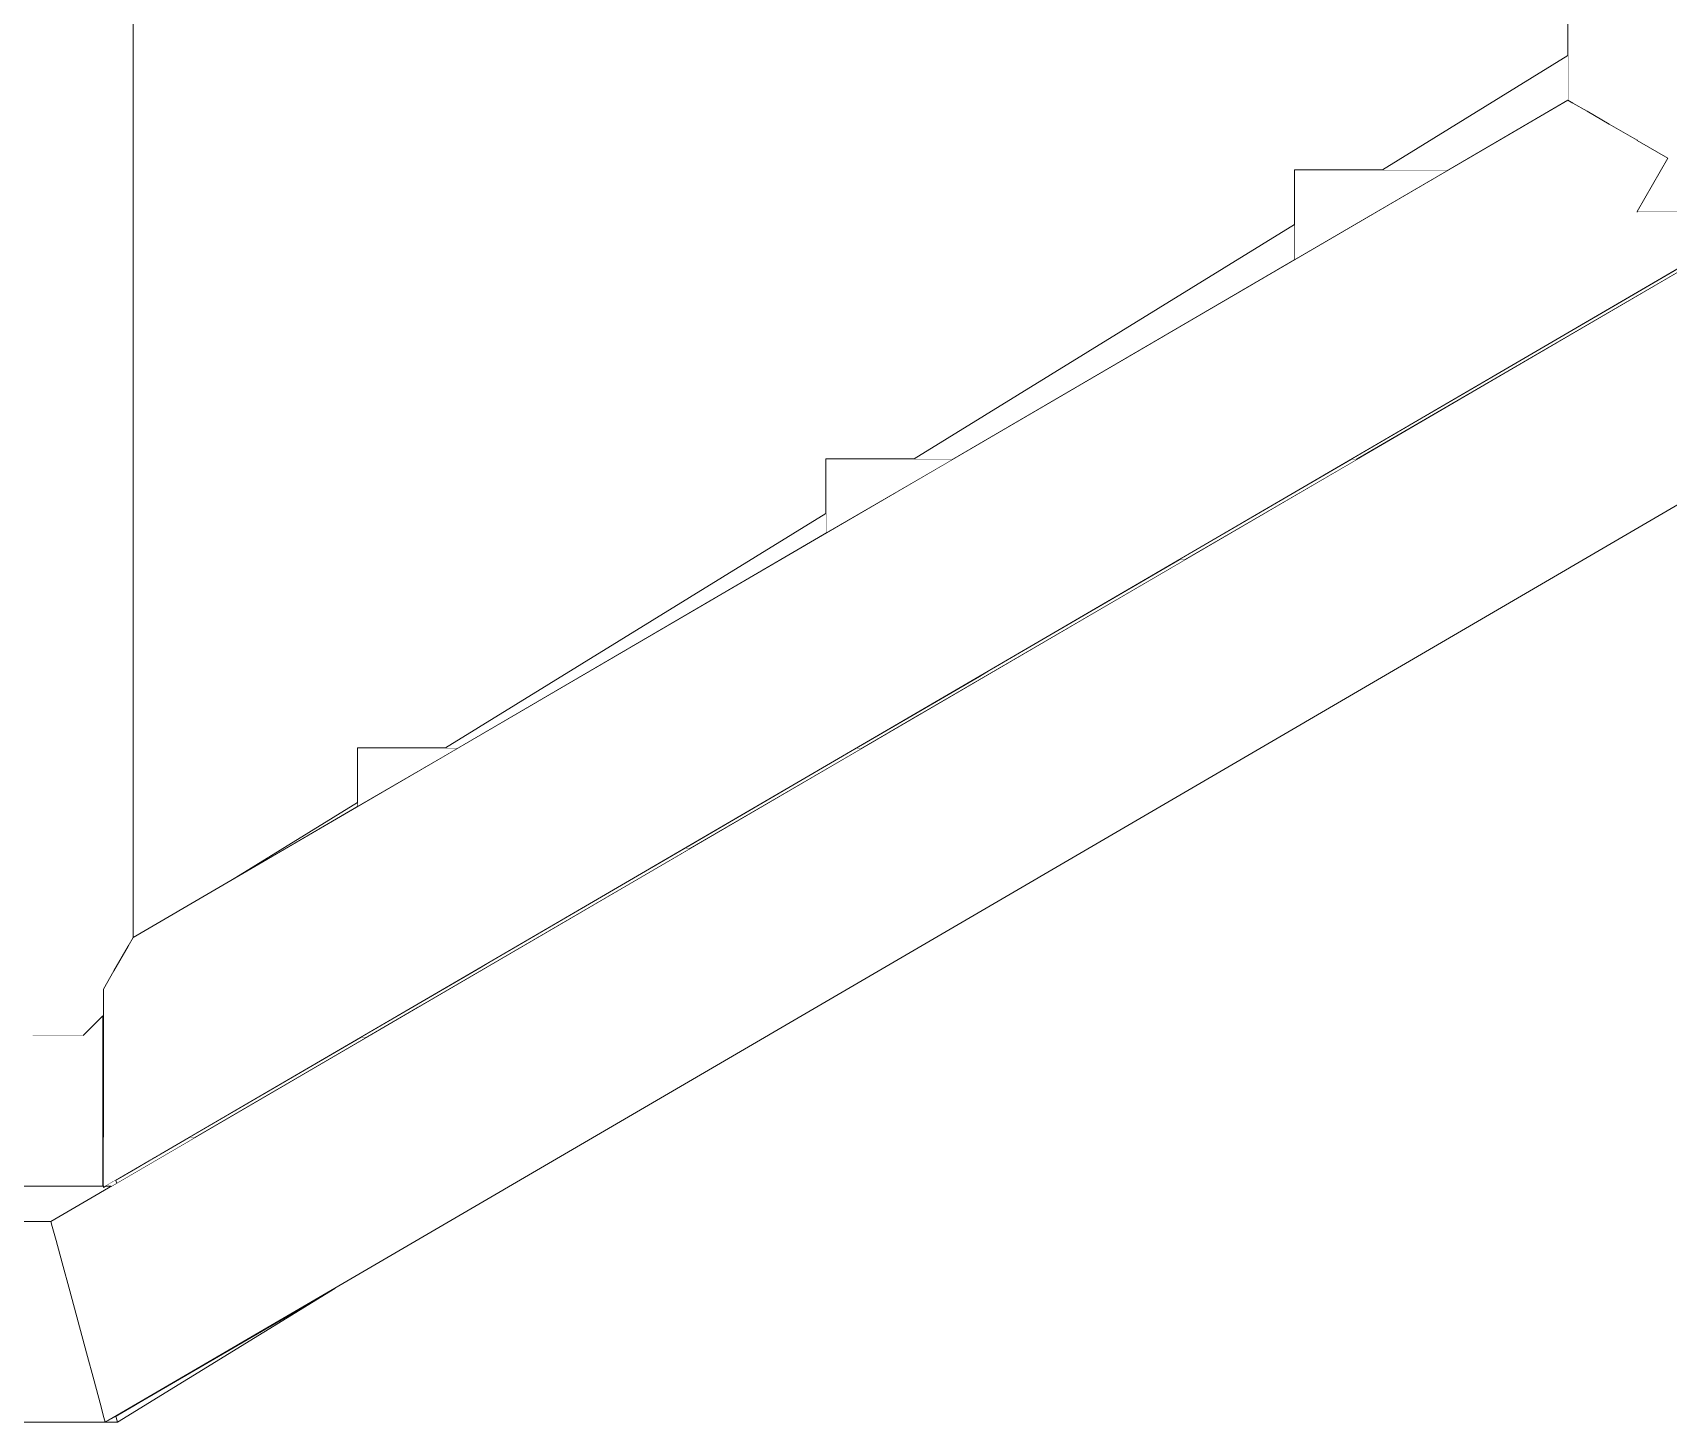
# Model space of a CAD drawing. Header units: millimetres. Extents: x -71878 to 121433, y -67383 to 83273.
# Drawn here: x 12819 to 13796, y -64071 to -63241 of the extents above; entities that cross this region are included whole.
import ezdxf

# ---------------------------------------------------------------- set-up
doc = ezdxf.new("R2010")
doc.units = ezdxf.units.MM
doc.header["$MEASUREMENT"] = 0
doc.set_wipeout_variables(frame=1)
doc.linetypes.add('Wipeout_Contour', pattern=[1000, 0, -1000])
for name, color, linetype in [('COLUMNAS', 7, 'Continuous'), ('Gradas', 7, 'Continuous'), ('Vigas', 7, 'Continuous')]:
    doc.layers.add(name, color=color, linetype=linetype)
for name, color, linetype, lineweight, true_color in [('COLUMNAS_Pluma_Nº__23', 7, 'Continuous', 5, 0x646464), ('Gradas_Pluma_Nº__23', 7, 'Continuous', 5, 0x646464), ('Vigas_Pluma_Nº__23', 7, 'Continuous', 5, 0x646464)]:
    doc.layers.add(name, color=color, linetype=linetype, lineweight=lineweight, true_color=true_color)

msp = doc.modelspace()

# ---------------------------------------------------------------- wipeouts: each hides what was drawn before it
at = {"color": 254, "linetype": 'Wipeout_Contour', "lineweight": 0, "ltscale": 253487.019136}
msp.add_wipeout([(13777.699, -63305.471), (13796.008, -63315.987), (13777.699, -63347.863), (13777.699, -63348.272), (13796.24, -63348.272), (13796.24, -62822.404), (13777.699, -62822.404)], dxfattribs=at).dxf.layer = 'COLUMNAS'
at = {"color": 254, "linetype": 'Wipeout_Contour', "lineweight": 0, "ltscale": 176462.6293}
msp.add_wipeout([(12875.704, -63786.792), (12875.71, -63786.767), (12878.641, -63781.665), (12878.641, -62954.064), (12875.704, -62952.378)], dxfattribs=at).dxf.layer = 'COLUMNAS'
at = {"color": 254, "linetype": 'Wipeout_Contour', "lineweight": 0, "ltscale": 108064.706195}
msp.add_wipeout([(13664.781, -63323.074), (13572.758, -63323.074), (13572.758, -63376.754)], dxfattribs=at).dxf.layer = 'Gradas'
at = {"color": 254, "linetype": 'Wipeout_Contour', "lineweight": 0, "ltscale": 107184.31141}
msp.add_wipeout([(13292.758, -63495.734), (13292.758, -63540.088), (13368.793, -63495.734)], dxfattribs=at).dxf.layer = 'Gradas'
at = {"color": 254, "linetype": 'Wipeout_Contour', "lineweight": 0, "ltscale": 143864.491244}
msp.add_wipeout([(13504.092, -63555.734), (13507.623, -63555.734), (13610.479, -63495.734), (13606.949, -63495.734)], dxfattribs=at).dxf.layer = 'Gradas'
at = {"color": 254, "linetype": 'Wipeout_Contour', "lineweight": 0, "ltscale": 106305.935256}
msp.add_wipeout([(13012.758, -63668.404), (13012.758, -63703.422), (13072.789, -63668.404)], dxfattribs=at).dxf.layer = 'Gradas'
at = {"color": 254, "linetype": 'Wipeout_Contour', "lineweight": 0, "ltscale": 142650.619858}
msp.add_wipeout([(13208.088, -63728.404), (13211.618, -63728.404), (13314.475, -63668.404), (13310.944, -63668.404)], dxfattribs=at).dxf.layer = 'Gradas'
at = {"color": 254, "linetype": 'Wipeout_Contour', "lineweight": 0, "ltscale": 176277.301486}
msp.add_wipeout([(12860.563, -63841.074), (12860.563, -63901.074), (12860.928, -63901.074), (12860.928, -63861.453), (12860.928, -63841.074)], dxfattribs=at).dxf.layer = 'Gradas'
at = {"color": 254, "linetype": 'Wipeout_Contour', "lineweight": 0, "ltscale": 141439.61528}
msp.add_wipeout([(12912.083, -63901.074), (12915.614, -63901.074), (13018.47, -63841.074), (13014.94, -63841.074)], dxfattribs=at).dxf.layer = 'Gradas'
at = {"color": 254, "linetype": 'Wipeout_Contour', "lineweight": 0, "ltscale": 105796.747982}
msp.add_wipeout([(12895.721, -64051.603), (12868.366, -64067.56), (12868.587, -64068.337)], dxfattribs=at).dxf.layer = 'Vigas'

# ---------------------------------------------------------------- next in the draw order: linework, layer by layer
at = {"layer": 'COLUMNAS_Pluma_Nº__23', "linetype": 'Continuous'}
msp.add_line((13814.781, -63348.272), (13796.24, -63348.272), dxfattribs=at)
at = {"layer": 'Gradas_Pluma_Nº__23', "linetype": 'Continuous'}
for p, q in [((13572.758, -63323.074), (13664.78, -63323.074)), ((13572.758, -63376.754), (13572.758, -63323.074)), ((13292.758, -63495.734), (13368.793, -63495.734)), ((13292.758, -63540.088), (13292.758, -63495.734)), ((13606.949, -63495.734), (13610.479, -63495.734)), ((13504.092, -63555.734), (13507.623, -63555.734)), ((13012.758, -63668.404), (13072.789, -63668.404)), ((13012.758, -63703.422), (13012.758, -63668.404)), ((13310.944, -63668.404), (13314.475, -63668.404)), ((13208.088, -63728.404), (13211.618, -63728.404)), ((12860.563, -63841.074), (12860.928, -63841.074)), ((13014.94, -63841.074), (13018.47, -63841.074)), ((12860.563, -63901.074), (12860.928, -63901.074)), ((12912.083, -63901.074), (12915.614, -63901.074))]:
    msp.add_line(p, q, dxfattribs=at)

# ---------------------------------------------------------------- next in the draw order: wipeouts: each hides what was drawn before it
at = {"color": 254, "linetype": 'Wipeout_Contour', "lineweight": 0, "ltscale": 181010.527336}
msp.add_wipeout([(13777.699, -62822.404), (13760.973, -62822.404), (13760.973, -63295.679), (13777.627, -63305.244), (13777.699, -63305.471)], dxfattribs=at).dxf.layer = 'COLUMNAS'
at = {"color": 254, "linetype": 'Wipeout_Contour', "lineweight": 0, "ltscale": 211740.13345}
msp.add_wipeout([(12867.201, -62947.478), (12867.182, -62947.447), (12867.182, -63801.651), (12867.201, -63801.598), (12875.704, -63786.792), (12875.704, -62952.363)], dxfattribs=at).dxf.layer = 'COLUMNAS'
at = {"color": 254, "linetype": 'Wipeout_Contour', "lineweight": 0, "ltscale": 144779.49861}
msp.add_wipeout([(13777.571, -63348.272), (13777.699, -63348.272), (13777.699, -63347.863), (13777.627, -63348.174)], dxfattribs=at).dxf.layer = 'COLUMNAS'
at = {"color": 254, "linetype": 'Wipeout_Contour', "lineweight": 0, "ltscale": 141187.310203}
msp.add_wipeout([(12868.587, -64068.337), (12869.419, -64071.273), (12999.142, -63991.274), (12895.72, -64051.604)], dxfattribs=at).dxf.layer = 'Vigas'

# ---------------------------------------------------------------- next in the draw order: linework, layer by layer
at = {"layer": 'COLUMNAS_Pluma_Nº__23', "linetype": 'Continuous'}
for p, q in [((12878.641, -62954.061), (12878.641, -63781.668)), ((13777.699, -63348.272), (13777.55, -63348.272)), ((13796.24, -63348.272), (13777.699, -63348.272))]:
    msp.add_line(p, q, dxfattribs=at)
at = {"layer": 'Vigas_Pluma_Nº__23', "linetype": 'Continuous'}
msp.add_line((12869.419, -64071.273), (12999.143, -63991.273), dxfattribs=at)

# ---------------------------------------------------------------- next in the draw order: wipeouts: each hides what was drawn before it
at = {"color": 254, "linetype": 'Wipeout_Contour', "lineweight": 0, "ltscale": 180935.407261}
msp.add_wipeout([(13747.699, -62822.404), (13747.699, -63288.014), (13760.937, -63295.616), (13760.973, -63295.679), (13760.973, -62822.404)], dxfattribs=at).dxf.layer = 'COLUMNAS'
at = {"color": 254, "linetype": 'Wipeout_Contour', "lineweight": 0, "ltscale": 458510.173129}
msp.add_wipeout([(12853.908, -62938.973), (12853.908, -63835.095), (12853.945, -63835.022), (12860.563, -63828.404), (12860.563, -63840.135), (12860.928, -63840.135), (12860.928, -63820.624), (12860.928, -63819.508), (12860.928, -63812.539), (12867.182, -63801.651), (12867.182, -62947.447), (12855.821, -62940.922), (12853.945, -62939.045)], dxfattribs=at).dxf.layer = 'COLUMNAS'
at = {"color": 254, "linetype": 'Wipeout_Contour', "lineweight": 0, "ltscale": 144472.549257}
msp.add_wipeout([(13800.079, -63383.074), (13606.949, -63495.734), (13610.479, -63495.734), (13803.61, -63383.074)], dxfattribs=at).dxf.layer = 'Vigas'
at = {"color": 254, "linetype": 'Wipeout_Contour', "lineweight": 0, "ltscale": 142983.061793}
msp.add_wipeout([(13402.707, -63614.876), (13310.944, -63668.404), (13314.475, -63668.404), (13340.971, -63652.948)], dxfattribs=at).dxf.layer = 'Vigas'
at = {"color": 254, "linetype": 'Wipeout_Contour', "lineweight": 0, "ltscale": 141762.834728}
msp.add_wipeout([(13102.565, -63789.96), (13014.94, -63841.074), (13018.47, -63841.074), (13040.829, -63828.032)], dxfattribs=at).dxf.layer = 'Vigas'

# ---------------------------------------------------------------- next in the draw order: linework, layer by layer
at = {"layer": 'COLUMNAS_Pluma_Nº__23', "linetype": 'Continuous'}
msp.add_line((12860.928, -63840.135), (12860.563, -63840.135), dxfattribs=at)

# ---------------------------------------------------------------- next in the draw order: wipeouts: each hides what was drawn before it
at = {"color": 254, "linetype": 'Wipeout_Contour', "lineweight": 0, "ltscale": 180879.735792}
msp.add_wipeout([(13747.699, -62822.404), (13739.177, -62822.404), (13739.177, -63283.098), (13747.681, -63287.982), (13747.699, -63288.014)], dxfattribs=at).dxf.layer = 'COLUMNAS'
at = {"color": 254, "linetype": 'Wipeout_Contour', "lineweight": 0, "ltscale": 211586.931875}
msp.add_wipeout([(12837.182, -62922.086), (12837.182, -63840.135), (12848.867, -63840.135), (12853.908, -63835.095), (12853.908, -62938.973), (12837.254, -62922.319)], dxfattribs=at).dxf.layer = 'COLUMNAS'
at = {"color": 254, "linetype": 'Wipeout_Contour', "lineweight": 0, "ltscale": 143378.165082}
msp.add_wipeout([(13340.971, -63652.948), (13507.623, -63555.734), (13504.092, -63555.734), (13402.708, -63614.876)], dxfattribs=at).dxf.layer = 'Vigas'
at = {"color": 254, "linetype": 'Wipeout_Contour', "lineweight": 0, "ltscale": 142156.977778}
msp.add_wipeout([(13102.565, -63789.959), (13040.829, -63828.032), (13211.618, -63728.404), (13208.088, -63728.404)], dxfattribs=at).dxf.layer = 'Vigas'
at = {"color": 254, "linetype": 'Wipeout_Contour', "lineweight": 0, "ltscale": 105766.675056}
msp.add_wipeout([(12868.366, -64067.56), (12867.035, -64068.337), (12868.587, -64068.337)], dxfattribs=at).dxf.layer = 'Vigas'

# ---------------------------------------------------------------- next in the draw order: wipeouts: each hides what was drawn before it
at = {"color": 254, "linetype": 'Wipeout_Contour', "lineweight": 0, "ltscale": 144689.505308}
msp.add_wipeout([(13736.24, -62822.404), (13736.24, -63281.396), (13739.177, -63283.083), (13739.177, -62822.404)], dxfattribs=at).dxf.layer = 'COLUMNAS'
at = {"color": 254, "linetype": 'Wipeout_Contour', "lineweight": 0, "ltscale": 211538.270877}
msp.add_wipeout([(12834.558, -62888.093), (12818.641, -62888.093), (12818.641, -63840.135), (12837.182, -63840.135), (12837.182, -62922.086), (12818.874, -62903.778)], dxfattribs=at).dxf.layer = 'COLUMNAS'
at = {"color": 254, "linetype": 'Wipeout_Contour', "lineweight": 0, "ltscale": 141017.000697}
msp.add_wipeout([(12867.035, -64068.337), (12862.001, -64071.273), (12869.419, -64071.273), (12868.587, -64068.337)], dxfattribs=at).dxf.layer = 'Vigas'

# ---------------------------------------------------------------- next in the draw order: linework, layer by layer
at = {"layer": 'COLUMNAS_Pluma_Nº__23', "linetype": 'Continuous'}
for p, q in [((13736.24, -62822.404), (13736.24, -63281.399)), ((12848.867, -63840.135), (12837.182, -63840.135))]:
    msp.add_line(p, q, dxfattribs=at)
at = {"layer": 'Vigas_Pluma_Nº__23', "linetype": 'Continuous'}
for p, q in [((12862.001, -64071.273), (12869.419, -64071.273)), ((12868.366, -64067.56), (12868.587, -64068.337)), ((12868.587, -64068.337), (12869.419, -64071.273))]:
    msp.add_line(p, q, dxfattribs=at)

# ---------------------------------------------------------------- next in the draw order: wipeouts: each hides what was drawn before it
at = {"color": 254, "linetype": 'Wipeout_Contour', "lineweight": 0, "ltscale": 211431.728263}
msp.add_wipeout([(12818.408, -62903.778), (12800.1, -62922.086), (12800.1, -63840.135), (12818.641, -63840.135), (12818.641, -62888.093), (12802.724, -62888.093)], dxfattribs=at).dxf.layer = 'COLUMNAS'

# ---------------------------------------------------------------- next in the draw order: linework, layer by layer
at = {"layer": 'COLUMNAS_Pluma_Nº__23', "linetype": 'Continuous'}
msp.add_line((12837.182, -63840.135), (12818.641, -63840.135), dxfattribs=at)

# ---------------------------------------------------------------- next in the draw order: wipeouts: each hides what was drawn before it
at = {"color": 254, "linetype": 'Wipeout_Contour', "lineweight": 0, "ltscale": 144092.178193}
msp.add_wipeout([(14389.513, -63041.296), (12829.559, -63951.273), (12830.352, -63954.21), (14392.623, -63042.881)], dxfattribs=at).dxf.layer = 'Vigas'

# ---------------------------------------------------------------- next in the draw order: wipeouts: each hides what was drawn before it
at = {"color": 254, "linetype": 'Wipeout_Contour', "lineweight": 0, "ltscale": 144106.617226}
msp.add_wipeout([(14392.623, -63042.881), (12830.352, -63954.21), (12832.657, -63962.732), (14401.651, -63047.481)], dxfattribs=at).dxf.layer = 'Vigas'

# ---------------------------------------------------------------- next in the draw order: wipeouts: each hides what was drawn before it
at = {"color": 254, "linetype": 'Wipeout_Contour', "lineweight": 0, "ltscale": 180976.947314}
msp.add_wipeout([(14401.652, -63047.481), (12832.657, -63962.732), (12836.245, -63976.006), (14420.649, -63051.767), (14405.287, -63049.333)], dxfattribs=at).dxf.layer = 'Vigas'

# ---------------------------------------------------------------- next in the draw order: wipeouts: each hides what was drawn before it
at = {"color": 254, "linetype": 'Wipeout_Contour', "lineweight": 0, "ltscale": 365614.01228}
msp.add_wipeout([(12836.245, -63976.006), (12840.767, -63992.732), (14500.072, -63024.8), (14493.683, -63009.163), (14476.675, -63019.084), (14472.369, -63027.537), (14459.095, -63040.811), (14442.369, -63049.333), (14423.828, -63052.27), (14420.649, -63051.767)], dxfattribs=at).dxf.layer = 'Vigas'

# ---------------------------------------------------------------- next in the draw order: wipeouts: each hides what was drawn before it
at = {"color": 254, "linetype": 'Wipeout_Contour', "lineweight": 0, "ltscale": 144341.036729}
msp.add_wipeout([(14500.072, -63024.8), (12840.767, -63992.732), (12845.78, -64011.273), (14507.155, -63042.133)], dxfattribs=at).dxf.layer = 'Vigas'

# ---------------------------------------------------------------- next in the draw order: wipeouts: each hides what was drawn before it
at = {"color": 254, "linetype": 'Wipeout_Contour', "lineweight": 0, "ltscale": 144361.876233}
msp.add_wipeout([(12845.78, -64011.273), (12850.792, -64029.814), (14514.238, -63059.467), (14507.155, -63042.133)], dxfattribs=at).dxf.layer = 'Vigas'

# ---------------------------------------------------------------- next in the draw order: wipeouts: each hides what was drawn before it
at = {"color": 254, "linetype": 'Wipeout_Contour', "lineweight": 0, "ltscale": 144381.729148}
msp.add_wipeout([(12850.792, -64029.814), (12855.314, -64046.541), (14520.628, -63075.103), (14514.238, -63059.467)], dxfattribs=at).dxf.layer = 'Vigas'

# ---------------------------------------------------------------- next in the draw order: wipeouts: each hides what was drawn before it
at = {"color": 254, "linetype": 'Wipeout_Contour', "lineweight": 0, "ltscale": 144398.642372}
msp.add_wipeout([(12855.314, -64046.541), (12858.903, -64059.814), (14525.698, -63087.513), (14520.628, -63075.103)], dxfattribs=at).dxf.layer = 'Vigas'

# ---------------------------------------------------------------- next in the draw order: wipeouts: each hides what was drawn before it
at = {"color": 254, "linetype": 'Wipeout_Contour', "lineweight": 0, "ltscale": 144410.945146}
msp.add_wipeout([(12858.903, -64059.814), (12861.207, -64068.337), (14528.954, -63095.48), (14525.698, -63087.513)], dxfattribs=at).dxf.layer = 'Vigas'

# ---------------------------------------------------------------- next in the draw order: wipeouts: each hides what was drawn before it
at = {"color": 254, "linetype": 'Wipeout_Contour', "lineweight": 0, "ltscale": 144417.417875}
msp.add_wipeout([(14528.954, -63095.48), (12861.207, -64068.337), (12862.001, -64071.273), (14530.076, -63098.225)], dxfattribs=at).dxf.layer = 'Vigas'

# ---------------------------------------------------------------- next in the draw order: linework, layer by layer
at = {"layer": 'Vigas_Pluma_Nº__23', "linetype": 'Continuous'}
for p, q in [((14389.513, -63041.296), (12829.559, -63951.273)), ((14530.076, -63098.225), (12862.001, -64071.273))]:
    msp.add_line(p, q, dxfattribs=at)

# ---------------------------------------------------------------- next in the draw order: wipeouts: each hides what was drawn before it
at = {"color": 254, "linetype": 'Wipeout_Contour', "lineweight": 0, "ltscale": 144464.508653}
msp.add_wipeout([(13736.24, -63268.203), (13647.264, -63323.074), (13664.781, -63323.074), (13736.24, -63281.396)], dxfattribs=at).dxf.layer = 'Vigas'
at = {"color": 254, "linetype": 'Wipeout_Contour', "lineweight": 0, "ltscale": 143535.216836}
msp.add_wipeout([(13572.758, -63369.022), (13367.288, -63495.734), (13368.793, -63495.734), (13572.758, -63376.754)], dxfattribs=at).dxf.layer = 'Vigas'
at = {"color": 254, "linetype": 'Wipeout_Contour', "lineweight": 0, "ltscale": 142352.316935}
msp.add_wipeout([(13292.758, -63531.684), (13071.06, -63668.404), (13072.789, -63668.404), (13292.758, -63540.088)], dxfattribs=at).dxf.layer = 'Vigas'
at = {"color": 254, "linetype": 'Wipeout_Contour', "lineweight": 0, "ltscale": 106164.88644}
msp.add_wipeout([(13012.758, -63700.909), (12937.407, -63747.377), (13012.758, -63703.422)], dxfattribs=at).dxf.layer = 'Vigas'
at = {"color": 254, "linetype": 'Wipeout_Contour', "lineweight": 0, "ltscale": 141026.477026}
msp.add_wipeout([(12860.563, -63840.135), (12860.563, -63841.074), (12860.928, -63841.074), (12860.928, -63840.135)], dxfattribs=at).dxf.layer = 'Vigas'
at = {"color": 254, "linetype": 'Wipeout_Contour', "lineweight": 0, "ltscale": 176426.195399}
msp.add_wipeout([(12895.721, -63910.619), (12868.587, -63927.353), (12868.867, -63928.343), (12915.614, -63901.074), (12912.083, -63901.074)], dxfattribs=at).dxf.layer = 'Vigas'
at = {"color": 254, "linetype": 'Wipeout_Contour', "lineweight": 0, "ltscale": 139258.765644}
msp.add_wipeout([(12830.352, -63954.21), (12829.559, -63951.273), (12015.116, -63951.273), (12015.949, -63954.21)], dxfattribs=at).dxf.layer = 'Vigas'

# ---------------------------------------------------------------- next in the draw order: linework, layer by layer
at = {"layer": 'Vigas_Pluma_Nº__23', "linetype": 'Continuous'}
msp.add_line((12937.407, -63747.378), (13012.758, -63700.909), dxfattribs=at)

# ---------------------------------------------------------------- next in the draw order: wipeouts: each hides what was drawn before it
at = {"color": 254, "linetype": 'Wipeout_Contour', "lineweight": 0, "ltscale": 144432.103525}
msp.add_wipeout([(13736.24, -63258.19), (13631.028, -63323.074), (13647.264, -63323.074), (13736.24, -63268.203)], dxfattribs=at).dxf.layer = 'Vigas'
at = {"color": 254, "linetype": 'Wipeout_Contour', "lineweight": 0, "ltscale": 143518.344457}
msp.add_wipeout([(13572.758, -63359.009), (13351.052, -63495.734), (13367.288, -63495.734), (13572.758, -63369.022)], dxfattribs=at).dxf.layer = 'Vigas'
at = {"color": 254, "linetype": 'Wipeout_Contour', "lineweight": 0, "ltscale": 142345.546035}
msp.add_wipeout([(13292.758, -63528.234), (13065.465, -63668.404), (13071.06, -63668.404), (13292.758, -63531.684)], dxfattribs=at).dxf.layer = 'Vigas'
at = {"color": 254, "linetype": 'Wipeout_Contour', "lineweight": 0, "ltscale": 105811.501905}
msp.add_wipeout([(12895.721, -63910.619), (12868.366, -63926.576), (12868.587, -63927.353)], dxfattribs=at).dxf.layer = 'Vigas'
at = {"color": 254, "linetype": 'Wipeout_Contour', "lineweight": 0, "ltscale": 139264.275466}
msp.add_wipeout([(12832.657, -63962.732), (12830.352, -63954.21), (12015.949, -63954.21), (12018.365, -63962.732)], dxfattribs=at).dxf.layer = 'Vigas'

# ---------------------------------------------------------------- next in the draw order: linework, layer by layer
at = {"layer": 'Vigas_Pluma_Nº__23', "linetype": 'Continuous'}
for p, q in [((13065.465, -63668.404), (13292.758, -63528.234)), ((12015.116, -63951.273), (12829.559, -63951.273)), ((12829.559, -63951.273), (12830.352, -63954.21))]:
    msp.add_line(p, q, dxfattribs=at)

# ---------------------------------------------------------------- next in the draw order: wipeouts: each hides what was drawn before it
at = {"color": 254, "linetype": 'Wipeout_Contour', "lineweight": 0, "ltscale": 144411.142678}
msp.add_wipeout([(13736.24, -63254.74), (13625.434, -63323.074), (13631.028, -63323.074), (13736.24, -63258.19)], dxfattribs=at).dxf.layer = 'Vigas'
at = {"color": 254, "linetype": 'Wipeout_Contour', "lineweight": 0, "ltscale": 143497.286251}
msp.add_wipeout([(13572.758, -63355.559), (13345.458, -63495.734), (13351.052, -63495.734), (13572.758, -63359.009)], dxfattribs=at).dxf.layer = 'Vigas'
at = {"color": 254, "linetype": 'Wipeout_Contour', "lineweight": 0, "ltscale": 139274.766211}
msp.add_wipeout([(12836.245, -63976.006), (12832.657, -63962.732), (12018.365, -63962.732), (12022.129, -63976.006)], dxfattribs=at).dxf.layer = 'Vigas'

# ---------------------------------------------------------------- next in the draw order: linework, layer by layer
at = {"layer": 'Vigas_Pluma_Nº__23', "linetype": 'Continuous'}
for p, q in [((13625.434, -63323.074), (13736.24, -63254.74)), ((13345.458, -63495.734), (13572.758, -63355.559)), ((12830.352, -63954.21), (12832.657, -63962.732))]:
    msp.add_line(p, q, dxfattribs=at)

# ---------------------------------------------------------------- next in the draw order: wipeouts: each hides what was drawn before it
at = {"color": 254, "linetype": 'Wipeout_Contour', "lineweight": 0, "ltscale": 139289.2277}
msp.add_wipeout([(12840.767, -63992.732), (12836.245, -63976.006), (12022.129, -63976.006), (12026.872, -63992.732)], dxfattribs=at).dxf.layer = 'Vigas'

# ---------------------------------------------------------------- next in the draw order: linework, layer by layer
at = {"layer": 'Vigas_Pluma_Nº__23', "linetype": 'Continuous'}
msp.add_line((12832.657, -63962.732), (12836.245, -63976.006), dxfattribs=at)

# ---------------------------------------------------------------- next in the draw order: wipeouts: each hides what was drawn before it
at = {"color": 254, "linetype": 'Wipeout_Contour', "lineweight": 0, "ltscale": 249562.771032}
msp.add_wipeout([(12860.928, -63812.539), (12860.928, -63820.624), (13760.936, -63295.616), (13747.699, -63288.014), (13747.681, -63287.982), (12867.201, -63801.598), (12867.182, -63801.651)], dxfattribs=at).dxf.layer = 'Vigas'
at = {"color": 254, "linetype": 'Wipeout_Contour', "lineweight": 0, "ltscale": 139306.26106}
msp.add_wipeout([(12845.78, -64011.273), (12840.767, -63992.732), (12026.872, -63992.732), (12032.13, -64011.273)], dxfattribs=at).dxf.layer = 'Vigas'

# ---------------------------------------------------------------- next in the draw order: linework, layer by layer
at = {"layer": 'Vigas_Pluma_Nº__23', "linetype": 'Continuous'}
msp.add_line((12836.245, -63976.006), (12840.767, -63992.732), dxfattribs=at)

# ---------------------------------------------------------------- next in the draw order: wipeouts: each hides what was drawn before it
at = {"color": 254, "linetype": 'Wipeout_Contour', "lineweight": 0, "ltscale": 214300.300076}
msp.add_wipeout([(12875.71, -63786.767), (12875.704, -63786.792), (12867.201, -63801.598), (13747.681, -63287.982), (13739.177, -63283.098), (13739.171, -63283.079)], dxfattribs=at).dxf.layer = 'Vigas'
at = {"color": 254, "linetype": 'Wipeout_Contour', "lineweight": 0, "ltscale": 139324.209268}
msp.add_wipeout([(12850.792, -64029.814), (12845.78, -64011.273), (12032.13, -64011.273), (12037.387, -64029.814)], dxfattribs=at).dxf.layer = 'Vigas'

# ---------------------------------------------------------------- next in the draw order: linework, layer by layer
at = {"layer": 'Vigas_Pluma_Nº__23', "linetype": 'Continuous'}
msp.add_line((12840.767, -63992.732), (12845.78, -64011.273), dxfattribs=at)

# ---------------------------------------------------------------- next in the draw order: wipeouts: each hides what was drawn before it
at = {"color": 254, "linetype": 'Wipeout_Contour', "lineweight": 0, "ltscale": 179073.357186}
msp.add_wipeout([(13777.627, -63305.244), (13760.973, -63295.679), (13760.936, -63295.616), (12860.928, -63820.624), (12860.928, -63839.988)], dxfattribs=at).dxf.layer = 'Vigas'
at = {"color": 254, "linetype": 'Wipeout_Contour', "lineweight": 0, "ltscale": 139341.315417}
msp.add_wipeout([(12855.314, -64046.541), (12850.792, -64029.814), (12037.387, -64029.814), (12042.13, -64046.541)], dxfattribs=at).dxf.layer = 'Vigas'

# ---------------------------------------------------------------- next in the draw order: linework, layer by layer
at = {"layer": 'Vigas_Pluma_Nº__23', "linetype": 'Continuous'}
msp.add_line((12845.78, -64011.273), (12850.792, -64029.814), dxfattribs=at)

# ---------------------------------------------------------------- next in the draw order: wipeouts: each hides what was drawn before it
at = {"color": 254, "linetype": 'Wipeout_Contour', "lineweight": 0, "ltscale": 142867.74215}
msp.add_wipeout([(12878.647, -63781.655), (12875.71, -63786.767), (13739.171, -63283.079), (13736.235, -63281.393)], dxfattribs=at).dxf.layer = 'Vigas'
at = {"color": 254, "linetype": 'Wipeout_Contour', "lineweight": 0, "ltscale": 139355.8947}
msp.add_wipeout([(12858.903, -64059.814), (12855.314, -64046.541), (12042.13, -64046.541), (12045.894, -64059.814)], dxfattribs=at).dxf.layer = 'Vigas'

# ---------------------------------------------------------------- next in the draw order: linework, layer by layer
at = {"layer": 'Vigas_Pluma_Nº__23', "linetype": 'Continuous'}
msp.add_line((12850.792, -64029.814), (12855.314, -64046.541), dxfattribs=at)

# ---------------------------------------------------------------- next in the draw order: wipeouts: each hides what was drawn before it
at = {"color": 254, "linetype": 'Wipeout_Contour', "lineweight": 0, "ltscale": 144147.713876}
msp.add_wipeout([(14385.77, -63038.02), (12860.928, -63927.515), (12860.928, -63930.915), (14387.917, -63040.167)], dxfattribs=at).dxf.layer = 'Vigas'
at = {"color": 254, "linetype": 'Wipeout_Contour', "lineweight": 0, "ltscale": 139366.503284}
msp.add_wipeout([(12861.207, -64068.337), (12858.903, -64059.814), (12045.894, -64059.814), (12048.31, -64068.337)], dxfattribs=at).dxf.layer = 'Vigas'

# ---------------------------------------------------------------- next in the draw order: linework, layer by layer
at = {"layer": 'Vigas_Pluma_Nº__23', "linetype": 'Continuous'}
msp.add_line((12855.314, -64046.541), (12858.903, -64059.814), dxfattribs=at)

# ---------------------------------------------------------------- next in the draw order: wipeouts: each hides what was drawn before it
at = {"color": 254, "linetype": 'Wipeout_Contour', "lineweight": 0, "ltscale": 252926.433183}
msp.add_wipeout([(13836.999, -63348.272), (12860.928, -63917.649), (12860.928, -63927.515), (14385.77, -63038.02), (14379.538, -63031.789), (13844.8, -63343.721), (13852.724, -63348.272)], dxfattribs=at).dxf.layer = 'Vigas'
at = {"color": 254, "linetype": 'Wipeout_Contour', "lineweight": 0, "ltscale": 139372.086026}
msp.add_wipeout([(12862.001, -64071.273), (12861.207, -64068.337), (12048.31, -64068.337), (12049.143, -64071.273)], dxfattribs=at).dxf.layer = 'Vigas'

# ---------------------------------------------------------------- next in the draw order: linework, layer by layer
at = {"layer": 'Vigas_Pluma_Nº__23', "linetype": 'Continuous'}
for p, q in [((13739.171, -63283.079), (13736.24, -63281.396)), ((13747.681, -63287.982), (13739.177, -63283.098)), ((13760.936, -63295.616), (13747.699, -63288.014)), ((13760.973, -63295.679), (13760.936, -63295.616)), ((12860.928, -63927.515), (12860.928, -63930.915)), ((12858.903, -64059.814), (12861.207, -64068.337)), ((12049.143, -64071.273), (12862.001, -64071.273)), ((12861.207, -64068.337), (12862.001, -64071.273))]:
    msp.add_line(p, q, dxfattribs=at)

# ---------------------------------------------------------------- next in the draw order: wipeouts: each hides what was drawn before it
at = {"color": 254, "linetype": 'Wipeout_Contour', "lineweight": 0, "ltscale": 142990.537643}
msp.add_wipeout([(12860.928, -63917.649), (13836.999, -63348.272), (13810.655, -63348.272), (12860.928, -63902.282)], dxfattribs=at).dxf.layer = 'Vigas'

# ---------------------------------------------------------------- next in the draw order: linework, layer by layer
at = {"layer": 'Vigas_Pluma_Nº__23', "linetype": 'Continuous'}
msp.add_line((12860.928, -63917.649), (12860.928, -63927.515), dxfattribs=at)

# ---------------------------------------------------------------- next in the draw order: wipeouts: each hides what was drawn before it
at = {"color": 254, "linetype": 'Wipeout_Contour', "lineweight": 0, "ltscale": 179127.031384}
msp.add_wipeout([(12860.928, -63902.282), (13810.655, -63348.272), (13777.571, -63348.272), (13777.627, -63348.174), (12860.928, -63882.918)], dxfattribs=at).dxf.layer = 'Vigas'

# ---------------------------------------------------------------- next in the draw order: linework, layer by layer
at = {"layer": 'Vigas_Pluma_Nº__23', "linetype": 'Continuous'}
msp.add_line((12860.928, -63902.282), (12860.928, -63917.649), dxfattribs=at)

# ---------------------------------------------------------------- next in the draw order: wipeouts: each hides what was drawn before it
at = {"color": 254, "linetype": 'Wipeout_Contour', "lineweight": 0, "ltscale": 179115.755198}
msp.add_wipeout([(12860.928, -63861.453), (12860.928, -63882.918), (13777.627, -63348.174), (13777.699, -63347.863), (13796.008, -63315.987)], dxfattribs=at).dxf.layer = 'Vigas'

# ---------------------------------------------------------------- next in the draw order: linework, layer by layer
at = {"layer": 'Vigas_Pluma_Nº__23', "linetype": 'Continuous'}
msp.add_line((12860.928, -63882.918), (12860.928, -63902.282), dxfattribs=at)

# ---------------------------------------------------------------- next in the draw order: wipeouts: each hides what was drawn before it
at = {"color": 254, "linetype": 'Wipeout_Contour', "lineweight": 0, "ltscale": 179121.886186}
msp.add_wipeout([(13796.008, -63315.987), (13777.699, -63305.471), (13777.627, -63305.244), (12860.928, -63839.988), (12860.928, -63861.453)], dxfattribs=at).dxf.layer = 'Vigas'

# ---------------------------------------------------------------- next in the draw order: linework, layer by layer
at = {"layer": 'Vigas_Pluma_Nº__23', "linetype": 'Continuous'}
for p, q in [((12860.928, -63930.915), (14387.917, -63040.167)), ((12878.641, -63781.658), (13736.24, -63281.389)), ((13777.627, -63305.244), (13760.973, -63295.679)), ((13777.699, -63305.471), (13777.627, -63305.244)), ((13796.008, -63315.987), (13777.699, -63305.471)), ((13796.008, -63315.987), (13777.699, -63347.863)), ((13777.627, -63348.174), (13777.571, -63348.272)), ((13777.627, -63348.174), (13777.699, -63347.863)), ((12867.201, -63801.598), (12875.704, -63786.792)), ((12875.71, -63786.767), (12878.641, -63781.665)), ((12860.928, -63812.539), (12867.182, -63801.651)), ((12867.201, -63801.598), (12867.182, -63801.651)), ((12860.928, -63812.539), (12860.928, -63820.624)), ((12860.928, -63820.624), (12860.928, -63839.988)), ((12860.928, -63839.988), (12860.928, -63861.453)), ((12860.928, -63861.453), (12860.928, -63882.918))]:
    msp.add_line(p, q, dxfattribs=at)

# ---------------------------------------------------------------- next in the draw order: wipeouts: each hides what was drawn before it
at = {"color": 254, "linetype": 'Wipeout_Contour', "lineweight": 0, "ltscale": 558173.851257}
msp.add_wipeout([(12156.793, -63835.022), (12022.129, -63835.022), (12026.872, -63851.748), (12860.563, -63851.748), (12860.563, -63835.022), (12853.945, -63835.022), (12853.908, -63835.095), (12848.867, -63840.135), (12788.414, -63840.135), (12783.374, -63835.095), (12783.337, -63835.022), (12227.401, -63835.022), (12227.364, -63835.095), (12222.324, -63840.135), (12161.871, -63840.135), (12156.83, -63835.095)], dxfattribs=at).dxf.layer = 'Vigas'
at = {"color": 254, "linetype": 'Wipeout_Contour', "lineweight": 0, "ltscale": 139389.80272}
msp.add_wipeout([(12860.563, -63930.289), (12860.563, -63927.353), (12048.31, -63927.353), (12049.143, -63930.289)], dxfattribs=at).dxf.layer = 'Vigas'
at = {"color": 254, "linetype": 'Wipeout_Contour', "lineweight": 0, "ltscale": 105781.365858}
msp.add_wipeout([(12867.035, -63927.353), (12868.587, -63927.353), (12868.366, -63926.576)], dxfattribs=at).dxf.layer = 'Vigas'

# ---------------------------------------------------------------- next in the draw order: wipeouts: each hides what was drawn before it
at = {"color": 254, "linetype": 'Wipeout_Contour', "lineweight": 0, "ltscale": 105763.096824}
msp.add_wipeout([(12860.563, -63835.022), (12860.563, -63828.404), (12853.945, -63835.022)], dxfattribs=at).dxf.layer = 'Vigas'
at = {"color": 254, "linetype": 'Wipeout_Contour', "lineweight": 0, "ltscale": 139361.71339}
msp.add_wipeout([(12860.563, -63870.289), (12860.563, -63851.748), (12026.872, -63851.748), (12032.13, -63870.289)], dxfattribs=at).dxf.layer = 'Vigas'
at = {"color": 254, "linetype": 'Wipeout_Contour', "lineweight": 0, "ltscale": 139387.407494}
msp.add_wipeout([(12860.563, -63927.353), (12860.563, -63918.83), (12045.894, -63918.83), (12048.31, -63927.353)], dxfattribs=at).dxf.layer = 'Vigas'

# ---------------------------------------------------------------- next in the draw order: linework, layer by layer
at = {"layer": 'Vigas_Pluma_Nº__23', "linetype": 'Continuous'}
for p, q in [((12853.908, -63835.095), (12848.867, -63840.135)), ((12853.945, -63835.022), (12853.908, -63835.095)), ((12853.945, -63835.022), (12860.563, -63828.404)), ((12860.563, -63828.404), (12860.563, -63835.022)), ((12860.563, -63835.022), (12860.563, -63851.748)), ((12049.143, -63930.289), (12860.563, -63930.289)), ((12860.563, -63927.353), (12860.563, -63930.289))]:
    msp.add_line(p, q, dxfattribs=at)

# ---------------------------------------------------------------- next in the draw order: wipeouts: each hides what was drawn before it
at = {"color": 254, "linetype": 'Wipeout_Contour', "lineweight": 0, "ltscale": 139382.863805}
msp.add_wipeout([(12860.563, -63918.83), (12860.563, -63905.556), (12042.13, -63905.556), (12045.894, -63918.83)], dxfattribs=at).dxf.layer = 'Vigas'

# ---------------------------------------------------------------- next in the draw order: linework, layer by layer
at = {"layer": 'Vigas_Pluma_Nº__23', "linetype": 'Continuous'}
msp.add_line((12860.563, -63918.83), (12860.563, -63927.353), dxfattribs=at)

# ---------------------------------------------------------------- next in the draw order: wipeouts: each hides what was drawn before it
at = {"color": 254, "linetype": 'Wipeout_Contour', "lineweight": 0, "ltscale": 139376.632989}
msp.add_wipeout([(12860.563, -63905.556), (12860.563, -63888.83), (12037.387, -63888.83), (12042.13, -63905.556)], dxfattribs=at).dxf.layer = 'Vigas'

# ---------------------------------------------------------------- next in the draw order: linework, layer by layer
at = {"layer": 'Vigas_Pluma_Nº__23', "linetype": 'Continuous'}
msp.add_line((12860.563, -63905.556), (12860.563, -63918.83), dxfattribs=at)

# ---------------------------------------------------------------- next in the draw order: wipeouts: each hides what was drawn before it
at = {"color": 254, "linetype": 'Wipeout_Contour', "lineweight": 0, "ltscale": 139369.341526}
msp.add_wipeout([(12860.563, -63888.83), (12860.563, -63870.289), (12032.13, -63870.289), (12037.387, -63888.83)], dxfattribs=at).dxf.layer = 'Vigas'

# ---------------------------------------------------------------- next in the draw order: linework, layer by layer
at = {"layer": 'Vigas_Pluma_Nº__23', "linetype": 'Continuous'}
for p, q in [((12860.563, -63851.748), (12860.563, -63870.289)), ((12860.563, -63870.289), (12860.563, -63888.83)), ((12860.563, -63888.83), (12860.563, -63905.556))]:
    msp.add_line(p, q, dxfattribs=at)

# ---------------------------------------------------------------- next in the draw order: wipeouts: each hides what was drawn before it
at = {"color": 254, "linetype": 'Wipeout_Contour', "lineweight": 0, "ltscale": 176270.816092}
msp.add_wipeout([(12860.563, -63905.556), (12860.928, -63905.556), (12860.928, -63902.282), (12860.928, -63901.074), (12860.563, -63901.074)], dxfattribs=at).dxf.layer = 'Vigas'

# ---------------------------------------------------------------- next in the draw order: wipeouts: each hides what was drawn before it
at = {"color": 254, "linetype": 'Wipeout_Contour', "lineweight": 0, "ltscale": 176268.898092}
msp.add_wipeout([(12860.563, -63918.83), (12860.928, -63918.83), (12860.928, -63917.649), (12860.928, -63905.556), (12860.563, -63905.556)], dxfattribs=at).dxf.layer = 'Vigas'

# ---------------------------------------------------------------- next in the draw order: wipeouts: each hides what was drawn before it
at = {"color": 254, "linetype": 'Wipeout_Contour', "lineweight": 0, "ltscale": 141013.931995}
msp.add_wipeout([(12860.563, -63927.353), (12860.928, -63927.353), (12860.928, -63918.83), (12860.563, -63918.83)], dxfattribs=at).dxf.layer = 'Vigas'

# ---------------------------------------------------------------- next in the draw order: wipeouts: each hides what was drawn before it
at = {"color": 254, "linetype": 'Wipeout_Contour', "lineweight": 0, "ltscale": 176266.107271}
msp.add_wipeout([(12860.563, -63930.289), (12860.928, -63930.289), (12860.928, -63927.515), (12860.928, -63927.353), (12860.563, -63927.353)], dxfattribs=at).dxf.layer = 'Vigas'

# ---------------------------------------------------------------- next in the draw order: wipeouts: each hides what was drawn before it
at = {"color": 254, "linetype": 'Wipeout_Contour', "lineweight": 0, "ltscale": 176293.950582}
msp.add_wipeout([(12862.001, -63930.289), (12865.531, -63930.289), (12868.867, -63928.343), (12868.587, -63927.353), (12867.035, -63927.353)], dxfattribs=at).dxf.layer = 'Vigas'

# ---------------------------------------------------------------- next in the draw order: linework, layer by layer
at = {"layer": 'Vigas_Pluma_Nº__23', "linetype": 'Continuous'}
for p, q in [((12860.563, -63930.289), (12860.928, -63930.289)), ((12862.001, -63930.289), (12865.531, -63930.289)), ((12868.366, -63926.576), (12868.587, -63927.353)), ((12868.587, -63927.353), (12868.867, -63928.343))]:
    msp.add_line(p, q, dxfattribs=at)

doc.saveas('drawing.dxf')
